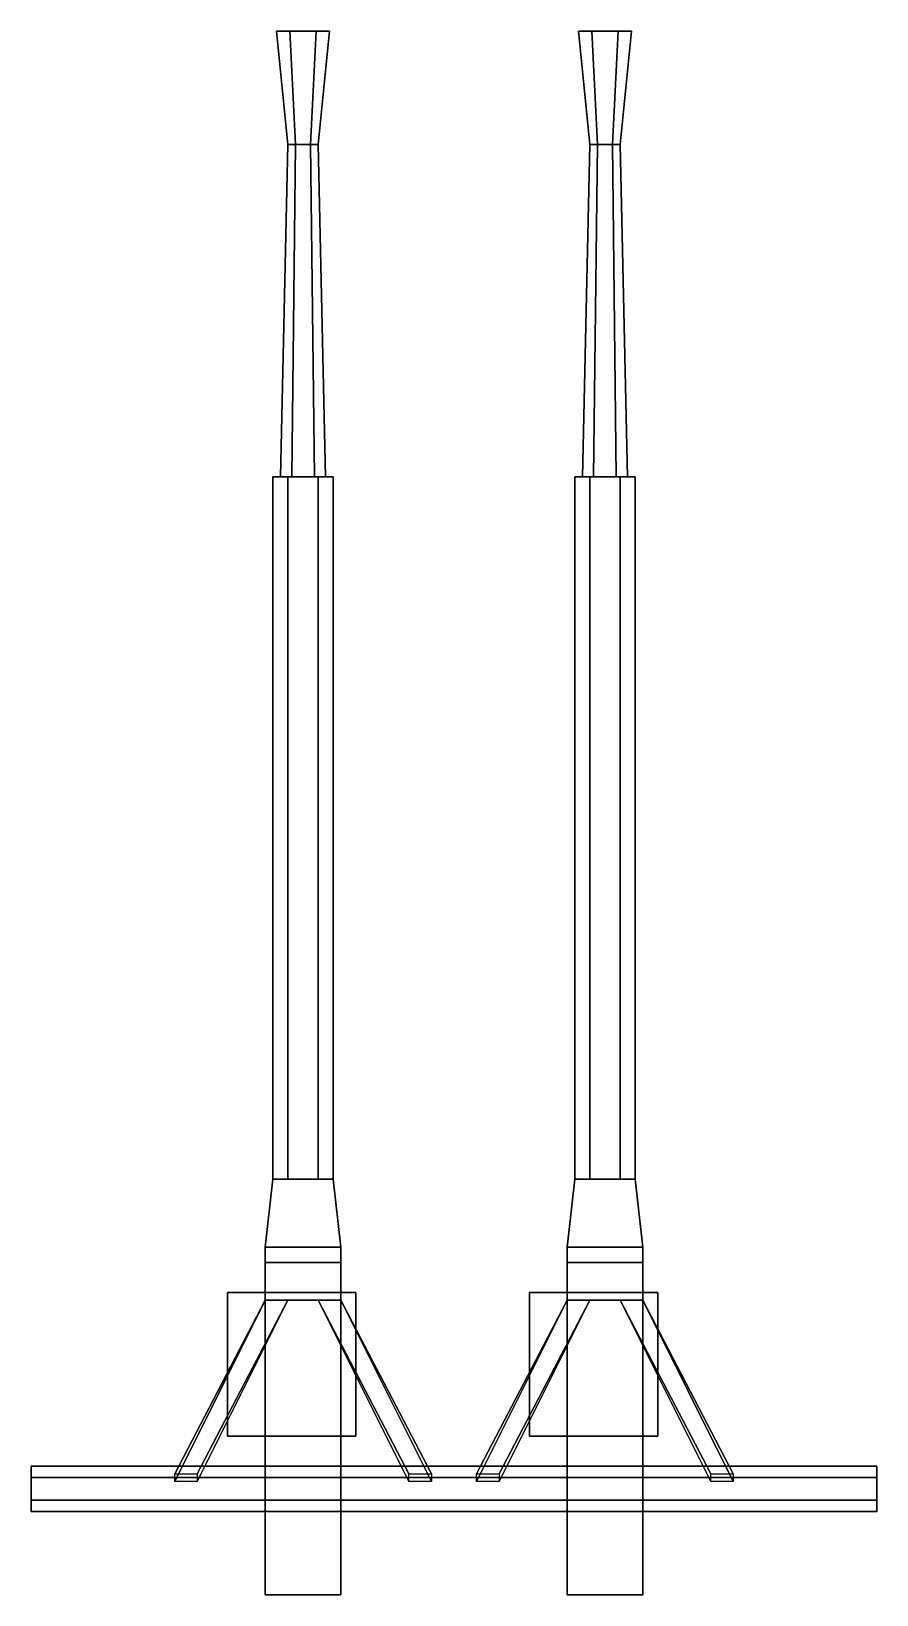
# Model space of a CAD drawing. Extents: x -0.56 to 0.56, y -0.14 to 1.93.
import ezdxf

# ---------------------------------------------------------------- set-up
doc = ezdxf.new("R2010")
doc.units = 0
doc.layers.add('GUN', color=1, linetype='CONTINUOUS')

msp = doc.modelspace()

# ---------------------------------------------------------------- linework, layer by layer
at = {"layer": 'GUN'}
for points in [[(-0.235, 1.93, 0.19), (-0.165, 1.93, 0.19), (-0.1825, 1.93, 0.1597), (-0.2175, 1.93, 0.1597)], [(-0.2175, 1.93, 0.2203), (-0.1825, 1.93, 0.2203), (-0.165, 1.93, 0.19), (-0.235, 1.93, 0.19)], [(-0.22, 1.78, 0.19), (-0.21, 1.78, 0.2073), (-0.2175, 1.93, 0.2203), (-0.235, 1.93, 0.19)], [(-0.21, 1.78, 0.1727), (-0.22, 1.78, 0.19), (-0.235, 1.93, 0.19), (-0.2175, 1.93, 0.1597)], [(-0.21, 1.78, 0.2073), (-0.19, 1.78, 0.2073), (-0.1825, 1.93, 0.2203), (-0.2175, 1.93, 0.2203)], [(-0.19, 1.78, 0.1727), (-0.21, 1.78, 0.1727), (-0.2175, 1.93, 0.1597), (-0.1825, 1.93, 0.1597)], [(-0.19, 1.78, 0.2073), (-0.18, 1.78, 0.19), (-0.165, 1.93, 0.19), (-0.1825, 1.93, 0.2203)], [(-0.18, 1.78, 0.19), (-0.19, 1.78, 0.1727), (-0.1825, 1.93, 0.1597), (-0.165, 1.93, 0.19)], [(0.19, 1.78, 0.1727), (0.18, 1.78, 0.19), (0.165, 1.93, 0.19), (0.1825, 1.93, 0.1597)], [(0.18, 1.78, 0.19), (0.19, 1.78, 0.2073), (0.1825, 1.93, 0.2203), (0.165, 1.93, 0.19)], [(0.1825, 1.93, 0.2203), (0.2175, 1.93, 0.2203), (0.235, 1.93, 0.19), (0.165, 1.93, 0.19)], [(0.165, 1.93, 0.19), (0.235, 1.93, 0.19), (0.2175, 1.93, 0.1597), (0.1825, 1.93, 0.1597)], [(0.21, 1.78, 0.1727), (0.19, 1.78, 0.1727), (0.1825, 1.93, 0.1597), (0.2175, 1.93, 0.1597)], [(0.19, 1.78, 0.2073), (0.21, 1.78, 0.2073), (0.2175, 1.93, 0.2203), (0.1825, 1.93, 0.2203)], [(0.22, 1.78, 0.19), (0.21, 1.78, 0.1727), (0.2175, 1.93, 0.1597), (0.235, 1.93, 0.19)], [(0.21, 1.78, 0.2073), (0.22, 1.78, 0.19), (0.235, 1.93, 0.19), (0.2175, 1.93, 0.2203)], [(-0.23, 1.34, 0.19), (-0.215, 1.34, 0.216), (-0.21, 1.78, 0.2073), (-0.22, 1.78, 0.19)], [(-0.215, 1.34, 0.164), (-0.23, 1.34, 0.19), (-0.22, 1.78, 0.19), (-0.21, 1.78, 0.1727)], [(-0.215, 1.34, 0.216), (-0.185, 1.34, 0.216), (-0.19, 1.78, 0.2073), (-0.21, 1.78, 0.2073)], [(-0.185, 1.34, 0.164), (-0.215, 1.34, 0.164), (-0.21, 1.78, 0.1727), (-0.19, 1.78, 0.1727)], [(-0.185, 1.34, 0.216), (-0.17, 1.34, 0.19), (-0.18, 1.78, 0.19), (-0.19, 1.78, 0.2073)], [(-0.17, 1.34, 0.19), (-0.185, 1.34, 0.164), (-0.19, 1.78, 0.1727), (-0.18, 1.78, 0.19)], [(0.185, 1.34, 0.164), (0.17, 1.34, 0.19), (0.18, 1.78, 0.19), (0.19, 1.78, 0.1727)], [(0.17, 1.34, 0.19), (0.185, 1.34, 0.216), (0.19, 1.78, 0.2073), (0.18, 1.78, 0.19)], [(0.215, 1.34, 0.164), (0.185, 1.34, 0.164), (0.19, 1.78, 0.1727), (0.21, 1.78, 0.1727)], [(0.185, 1.34, 0.216), (0.215, 1.34, 0.216), (0.21, 1.78, 0.2073), (0.19, 1.78, 0.2073)], [(0.23, 1.34, 0.19), (0.215, 1.34, 0.164), (0.21, 1.78, 0.1727), (0.22, 1.78, 0.19)], [(0.215, 1.34, 0.216), (0.23, 1.34, 0.19), (0.22, 1.78, 0.19), (0.21, 1.78, 0.2073)], [(-0.22, 1.34, 0.2296), (-0.18, 1.34, 0.2296), (-0.16, 1.34, 0.195), (-0.24, 1.34, 0.195)], [(-0.24, 1.34, 0.195), (-0.16, 1.34, 0.195), (-0.18, 1.34, 0.1604), (-0.22, 1.34, 0.1604)], [(-0.24, 1.34, 0.195), (-0.22, 1.34, 0.1604), (-0.22, 0.41, 0.1604), (-0.24, 0.41, 0.195)], [(-0.22, 1.34, 0.2296), (-0.24, 1.34, 0.195), (-0.24, 0.41, 0.195), (-0.22, 0.41, 0.2296)], [(-0.22, 1.34, 0.1604), (-0.18, 1.34, 0.1604), (-0.18, 0.41, 0.1604), (-0.22, 0.41, 0.1604)], [(-0.18, 1.34, 0.2296), (-0.22, 1.34, 0.2296), (-0.22, 0.41, 0.2296), (-0.18, 0.41, 0.2296)], [(-0.18, 1.34, 0.1604), (-0.16, 1.34, 0.195), (-0.16, 0.41, 0.195), (-0.18, 0.41, 0.1604)], [(-0.16, 1.34, 0.195), (-0.18, 1.34, 0.2296), (-0.18, 0.41, 0.2296), (-0.16, 0.41, 0.195)], [(0.18, 1.34, 0.2296), (0.16, 1.34, 0.195), (0.16, 0.41, 0.195), (0.18, 0.41, 0.2296)], [(0.16, 1.34, 0.195), (0.18, 1.34, 0.1604), (0.18, 0.41, 0.1604), (0.16, 0.41, 0.195)], [(0.16, 1.34, 0.195), (0.24, 1.34, 0.195), (0.22, 1.34, 0.1604), (0.18, 1.34, 0.1604)], [(0.18, 1.34, 0.2296), (0.22, 1.34, 0.2296), (0.24, 1.34, 0.195), (0.16, 1.34, 0.195)], [(0.22, 1.34, 0.2296), (0.18, 1.34, 0.2296), (0.18, 0.41, 0.2296), (0.22, 0.41, 0.2296)], [(0.18, 1.34, 0.1604), (0.22, 1.34, 0.1604), (0.22, 0.41, 0.1604), (0.18, 0.41, 0.1604)], [(0.24, 1.34, 0.195), (0.22, 1.34, 0.2296), (0.22, 0.41, 0.2296), (0.24, 0.41, 0.195)], [(0.22, 1.34, 0.1604), (0.24, 1.34, 0.195), (0.24, 0.41, 0.195), (0.22, 0.41, 0.1604)], [(-0.24, 0.41, 0.23), (-0.25, 0.32, 0.24), (-0.15, 0.32, 0.24), (-0.16, 0.41, 0.23)], [(-0.24, 0.41, 0.16), (-0.25, 0.32, 0.14), (-0.25, 0.32, 0.24), (-0.24, 0.41, 0.23)], [(-0.16, 0.41, 0.16), (-0.15, 0.32, 0.14), (-0.25, 0.32, 0.14), (-0.24, 0.41, 0.16)], [(-0.16, 0.41, 0.23), (-0.16, 0.41, 0.16), (-0.24, 0.41, 0.16), (-0.24, 0.41, 0.23)], [(-0.15, 0.32, 0.24), (-0.15, 0.32, 0.14), (-0.16, 0.41, 0.16), (-0.16, 0.41, 0.23)], [(0.16, 0.41, 0.16), (0.15, 0.32, 0.14), (0.15, 0.32, 0.24), (0.16, 0.41, 0.23)], [(0.16, 0.41, 0.23), (0.15, 0.32, 0.24), (0.25, 0.32, 0.24), (0.24, 0.41, 0.23)], [(0.24, 0.41, 0.16), (0.25, 0.32, 0.14), (0.15, 0.32, 0.14), (0.16, 0.41, 0.16)], [(0.24, 0.41, 0.23), (0.24, 0.41, 0.16), (0.16, 0.41, 0.16), (0.16, 0.41, 0.23)], [(0.25, 0.32, 0.24), (0.25, 0.32, 0.14), (0.24, 0.41, 0.16), (0.24, 0.41, 0.23)], [(-0.25, 0.32, 0.14), (-0.25, -0.14, 0.14), (-0.25, -0.14, 0.24), (-0.25, 0.32, 0.24)], [(-0.15, 0.32, 0.14), (-0.15, -0.14, 0.14), (-0.25, -0.14, 0.14), (-0.25, 0.32, 0.14)], [(-0.25, 0.32, 0.24), (-0.25, -0.14, 0.24), (-0.15, -0.14, 0.24), (-0.15, 0.32, 0.24)], [(-0.15, -0.14, 0.24), (-0.15, -0.14, 0.14), (-0.15, 0.32, 0.14), (-0.15, 0.32, 0.24)], [(0.15, 0.32, 0.14), (0.15, -0.14, 0.14), (0.15, -0.14, 0.24), (0.15, 0.32, 0.24)], [(0.15, 0.32, 0.24), (0.15, -0.14, 0.24), (0.25, -0.14, 0.24), (0.25, 0.32, 0.24)], [(0.25, 0.32, 0.14), (0.25, -0.14, 0.14), (0.15, -0.14, 0.14), (0.15, 0.32, 0.14)], [(0.25, -0.14, 0.24), (0.25, -0.14, 0.14), (0.25, 0.32, 0.14), (0.25, 0.32, 0.24)], [(-0.25, 0.3, -0.07), (-0.25, 0.25, -0.07), (-0.25, 0.25, 0.14), (-0.25, 0.3, 0.14)], [(-0.15, 0.3, 0.14), (-0.15, 0.3, -0.07), (-0.25, 0.3, -0.07), (-0.25, 0.3, 0.14)], [(-0.15, 0.3, -0.07), (-0.15, 0.25, -0.07), (-0.25, 0.25, -0.07), (-0.25, 0.3, -0.07)], [(-0.15, 0.25, 0.14), (-0.15, 0.25, -0.07), (-0.15, 0.3, -0.07), (-0.15, 0.3, 0.14)], [(0.25, 0.3, 0.14), (0.25, 0.3, -0.07), (0.15, 0.3, -0.07), (0.15, 0.3, 0.14)], [(0.15, 0.3, -0.07), (0.15, 0.25, -0.07), (0.15, 0.25, 0.14), (0.15, 0.3, 0.14)], [(0.25, 0.3, -0.07), (0.25, 0.25, -0.07), (0.15, 0.25, -0.07), (0.15, 0.3, -0.07)], [(0.25, 0.25, 0.14), (0.25, 0.25, -0.07), (0.25, 0.3, -0.07), (0.25, 0.3, 0.14)], [(-0.37, 0.01, -0.02), (-0.37, 0.02, 0.01), (-0.25, 0.25, 0.01), (-0.25, 0.25, -0.02)], [(-0.22, 0.25, -0.02), (-0.34, 0.01, -0.02), (-0.37, 0.01, -0.02), (-0.25, 0.25, -0.02)], [(-0.25, 0.25, 0.01), (-0.37, 0.02, 0.01), (-0.34, 0.02, 0.01), (-0.22, 0.25, 0.01)], [(-0.22, 0.25, 0.01), (-0.34, 0.02, 0.01), (-0.34, 0.01, -0.02), (-0.22, 0.25, -0.02)], [(-0.3, 0.26, 0.3), (-0.3, 0.07, 0.3), (-0.13, 0.07, 0.3), (-0.13, 0.26, 0.3)], [(-0.3, 0.26, 0.24), (-0.3, 0.07, 0.24), (-0.3, 0.07, 0.3), (-0.3, 0.26, 0.3)], [(-0.13, 0.26, 0.3), (-0.13, 0.26, 0.24), (-0.3, 0.26, 0.24), (-0.3, 0.26, 0.3)], [(-0.13, 0.26, 0.24), (-0.13, 0.07, 0.24), (-0.3, 0.07, 0.24), (-0.3, 0.26, 0.24)], [(-0.25, 0.25, 0.14), (-0.25, 0.25, -0.07), (-0.15, 0.25, -0.07), (-0.15, 0.25, 0.14)], [(-0.15, 0.25, -0.02), (-0.03, 0.01, -0.02), (-0.06, 0.01, -0.02), (-0.18, 0.25, -0.02)], [(-0.18, 0.25, -0.02), (-0.06, 0.01, -0.02), (-0.06, 0.02, 0.01), (-0.18, 0.25, 0.01)], [(-0.18, 0.25, 0.01), (-0.06, 0.02, 0.01), (-0.03, 0.02, 0.01), (-0.15, 0.25, 0.01)], [(-0.03, 0.02, 0.01), (-0.03, 0.01, -0.02), (-0.15, 0.25, -0.02), (-0.15, 0.25, 0.01)], [(-0.13, 0.07, 0.3), (-0.13, 0.07, 0.24), (-0.13, 0.26, 0.24), (-0.13, 0.26, 0.3)], [(0.03, 0.01, -0.02), (0.03, 0.02, 0.01), (0.15, 0.25, 0.01), (0.15, 0.25, -0.02)], [(0.15, 0.25, 0.01), (0.03, 0.02, 0.01), (0.06, 0.02, 0.01), (0.18, 0.25, 0.01)], [(0.18, 0.25, -0.02), (0.06, 0.01, -0.02), (0.03, 0.01, -0.02), (0.15, 0.25, -0.02)], [(0.18, 0.25, 0.01), (0.06, 0.02, 0.01), (0.06, 0.01, -0.02), (0.18, 0.25, -0.02)], [(0.1, 0.26, 0.24), (0.1, 0.07, 0.24), (0.1, 0.07, 0.3), (0.1, 0.26, 0.3)], [(0.1, 0.26, 0.3), (0.1, 0.07, 0.3), (0.27, 0.07, 0.3), (0.27, 0.26, 0.3)], [(0.27, 0.26, 0.3), (0.27, 0.26, 0.24), (0.1, 0.26, 0.24), (0.1, 0.26, 0.3)], [(0.27, 0.26, 0.24), (0.27, 0.07, 0.24), (0.1, 0.07, 0.24), (0.1, 0.26, 0.24)], [(0.15, 0.25, 0.14), (0.15, 0.25, -0.07), (0.25, 0.25, -0.07), (0.25, 0.25, 0.14)], [(0.22, 0.25, -0.02), (0.34, 0.01, -0.02), (0.34, 0.02, 0.01), (0.22, 0.25, 0.01)], [(0.25, 0.25, -0.02), (0.37, 0.01, -0.02), (0.34, 0.01, -0.02), (0.22, 0.25, -0.02)], [(0.22, 0.25, 0.01), (0.34, 0.02, 0.01), (0.37, 0.02, 0.01), (0.25, 0.25, 0.01)], [(0.37, 0.02, 0.01), (0.37, 0.01, -0.02), (0.25, 0.25, -0.02), (0.25, 0.25, 0.01)], [(0.27, 0.07, 0.3), (0.27, 0.07, 0.24), (0.27, 0.26, 0.24), (0.27, 0.26, 0.3)], [(-0.3, 0.07, 0.3), (-0.3, 0.07, 0.24), (-0.13, 0.07, 0.24), (-0.13, 0.07, 0.3)], [(0.1, 0.07, 0.3), (0.1, 0.07, 0.24), (0.27, 0.07, 0.24), (0.27, 0.07, 0.3)], [(0.56, 0.015, 0.026), (0.56, 0.03), (-0.56, 0.03), (-0.56, 0.015, 0.026)], [(0.56, 0.03), (0.56, 0.015, -0.026), (-0.56, 0.015, -0.026), (-0.56, 0.03)], [(0.56, -0.015, 0.026), (0.56, 0.015, 0.026), (-0.56, 0.015, 0.026), (-0.56, -0.015, 0.026)], [(0.56, 0.015, -0.026), (0.56, -0.015, -0.026), (-0.56, -0.015, -0.026), (-0.56, 0.015, -0.026)], [(0.56, -0.03), (0.56, -0.015, 0.026), (-0.56, -0.015, 0.026), (-0.56, -0.03)], [(0.56, -0.015, -0.026), (0.56, -0.03), (-0.56, -0.03), (-0.56, -0.015, -0.026)], [(-0.25, -0.14, 0.24), (-0.25, -0.14, 0.14), (-0.15, -0.14, 0.14), (-0.15, -0.14, 0.24)], [(0.15, -0.14, 0.24), (0.15, -0.14, 0.14), (0.25, -0.14, 0.14), (0.25, -0.14, 0.24)]]:
    msp.add_3dface(points, dxfattribs=at)

doc.saveas('drawing.dxf')
